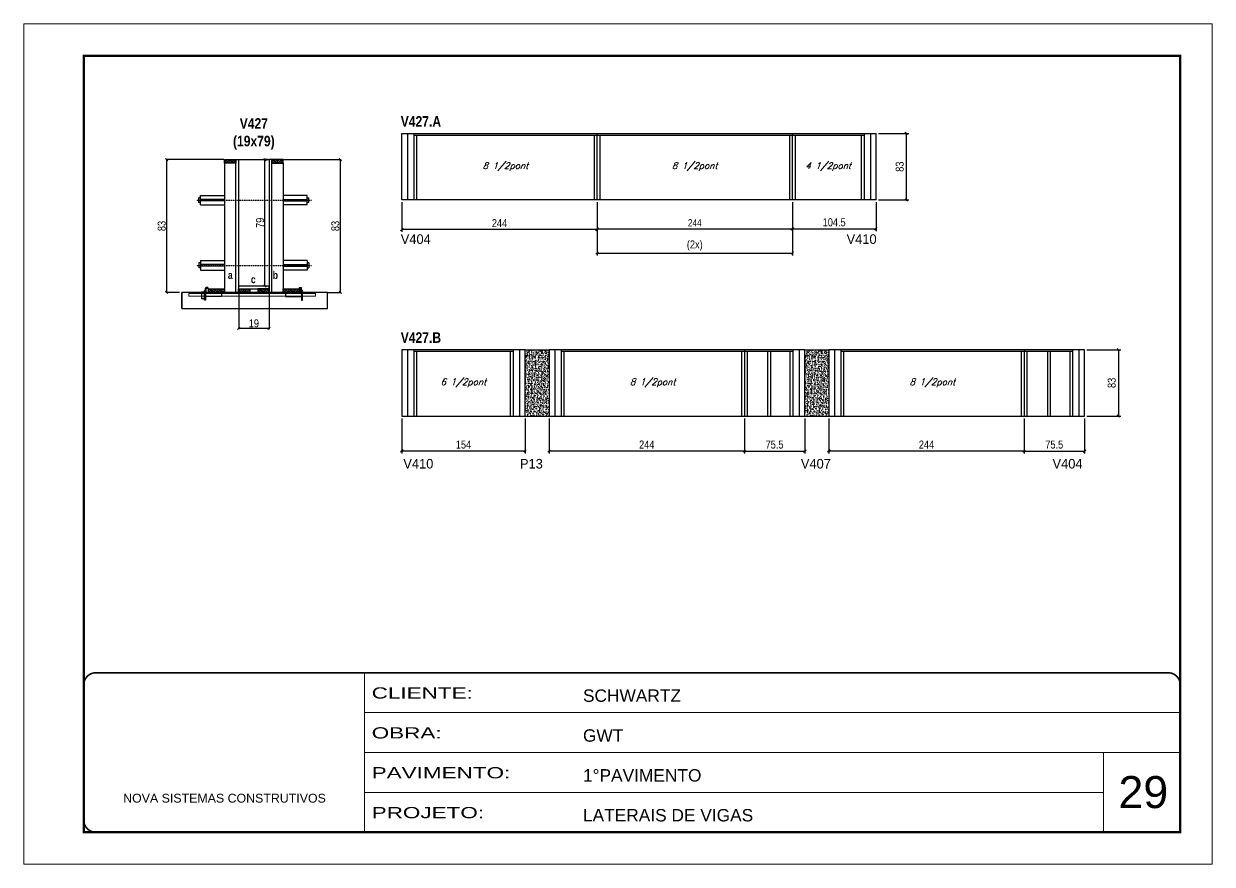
# Model space of a CAD drawing. Extents: x 13154 to 22413, y 1253 to 30260.
# Drawn here: x 13154 to 14639, y 20779 to 21829 of the extents above; entities that cross this region are included whole.
import ezdxf

# ---------------------------------------------------------------- set-up
doc = ezdxf.new("R2010")
doc.units = 0
for name, pattern in [('CONTINUO', [0]), ('DASHED', [0.75, 0.5, -0.25]), ('HIDDEN', [0.375, 0.25, -0.125])]:
    doc.linetypes.add(name, pattern=pattern)
for name, color, linetype in [('5', 5, 'Continuous'), ('barrote', 251, 'Continuous'), ('COTA', 241, 'Continuous'), ('detalhes', 4, 'Continuous'), ('NOMENCLATURA', 7, 'Continuous'), ('Painéis', 200, 'Continuous'), ('presilha', 1, 'Continuous'), ('SARR_2.2x10', 60, 'Continuous'), ('SARR_2.2x7', 40, 'Continuous'), ('SARR_3.5x7', 81, 'Continuous'), ('TENSOR', 3, 'Continuous'), ('texto', 7, 'Continuous')]:
    doc.layers.add(name, color=color, linetype=linetype)
for name, color, linetype, lineweight in [('CARIMBO', 255, 'Continuous', 9), ('CONCRETO', 251, 'Continuous', 25), ('Folhas', 255, 'Continuous', 9), ('SARRAFO DE PRESSAO', 251, 'DASHED', 9), ('SCO-___-LAJ', 2, 'Continuous', 0)]:
    doc.layers.add(name, color=color, linetype=linetype, lineweight=lineweight)
doc.styles.add('ARIAL', font='arial.ttf')
doc.styles.add('COTA TECNICA', font='techl___.ttf', dxfattribs={"height": 10})
doc.styles.add('COTA TECNICA 2X', font='techl___.ttf', dxfattribs={"height": 10})
doc.styles.add('COTA TECNICA-50', font='techl___.ttf', dxfattribs={"height": 9})
doc.styles.add('Romans', font='romans.shx')
doc.styles.add('ROMAS860', font='ROMAS860.SHX')
doc.styles.add('TECNICA', font='techb___.ttf', dxfattribs={"height": 10})
doc.styles.add('Tecnologia', font='')
doc.styles.get('Tecnologia').set_extended_font_data('Forgotten Futurist')
doc.dimstyles.new('COTA PAINEL-50', dxfattribs={"dimtxt": 9, "dimasz": 3, "dimexe": 3, "dimexo": 3, "dimgap": 3, "dimtad": 1, "dimdec": 1, "dimzin": 12, "dimdsep": 46, "dimtxsty": 'COTA TECNICA-50', "dimblk1": 'OBLIQUE', "dimblk2": 'OBLIQUE', "dimsah": 1, "dimcen": 0.9, "dimclrd": 4, "dimclre": 4, "dimclrt": 240, "dimadec": 1, "dimazin": 3, "dimtfac": 1, "dimtdec": 1, "dimtmove": 0, "dimatfit": 3, "dimfxl": 1, "dimtolj": 1, "dimtzin": 12, "dimarcsym": 0})
doc.dimstyles.new('PAINEL', dxfattribs={"dimtxt": 10, "dimasz": 3, "dimexe": 3, "dimexo": 3, "dimgap": 3, "dimtad": 1, "dimdec": 1, "dimzin": 12, "dimdsep": 46, "dimtxsty": 'COTA TECNICA', "dimblk1": 'OBLIQUE', "dimblk2": 'OBLIQUE', "dimsah": 1, "dimcen": 0.9, "dimclrd": 4, "dimclre": 4, "dimclrt": 240, "dimadec": 1, "dimazin": 3, "dimtfac": 1, "dimtdec": 1, "dimtmove": 0, "dimatfit": 3, "dimfxl": 1, "dimtolj": 1, "dimtzin": 12, "dimarcsym": 0})
doc.dimstyles.new('SECAO', dxfattribs={"dimscale": 0.333333, "dimtxt": 5, "dimasz": 9, "dimexe": 3, "dimexo": 3, "dimgap": 3, "dimtad": 1, "dimdec": 1, "dimlfac": 0.5, "dimzin": 12, "dimdsep": 46, "dimtxsty": 'COTA TECNICA 2X', "dimblk1": 'OBLIQUE', "dimblk2": 'OBLIQUE', "dimsah": 1, "dimcen": 0.9, "dimclrd": 4, "dimclre": 4, "dimclrt": 240, "dimadec": 1, "dimazin": 3, "dimtfac": 1, "dimtdec": 1, "dimtmove": 0, "dimatfit": 3, "dimfxl": 1, "dimtolj": 1, "dimtzin": 12, "dimarcsym": 0})

# ---------------------------------------------------------------- blocks, each defined once
blk = doc.blocks.new('9999999999')
at = {"color": 30, "linetype": 'CONTINUO'}
for p, q in [((98564.6, 34230.2), (98564.6, 34429.4)), ((98564.6, 34379.6), (99584, 34379.6)), ((98564.6, 34329.8), (99488, 34329.8)), ((99584, 34329.8), (99488, 34329.8)), ((99488, 34329.8), (99488, 34230.2)), ((98564.6, 34280), (99488, 34280))]:
    blk.add_line(p, q, dxfattribs=at)
at = {"color": 30, "linetype": 'CONTINUO', "const_width": 2}
blk.add_lwpolyline([(99584, 34230.2), (99584, 34414.4, 0.414214), (99569, 34429.4), (98229, 34429.4, 0.414214), (98214, 34414.4), (98214, 34245.2, 0.414214), (98229, 34230.2), (99584, 34230.2)], format="xyb", dxfattribs=at)
at = {"layer": 'Folhas'}
blk.add_lwpolyline([(98139, 34190.2), (99624, 34190.2), (99624, 35240.2), (98139, 35240.2)], close=True, dxfattribs=at)
at = {"layer": 'Folhas', "color": 30, "const_width": 3}
blk.add_lwpolyline([(98214, 34230.2), (99584, 34230.2), (99584, 35200.2), (98214, 35200.2)], close=True, dxfattribs=at)
at = {"color": 7, "linetype": 'Continuous', "ltscale": 5, "style": 'ARIAL'}
for s, height, p in [('SCHWARTZ', 15.48, (98837.7, 34393.1)), ('GWT', 15.48, (98837.7, 34343.3)), ('1°PAVIMENTO', 15.483, (98837.7, 34293.5)), ('NOVA SISTEMAS CONSTRUTIVOS', 11.059, (98263.2, 34267.2)), ('LATERAIS DE VIGAS', 15.483, (98837.7, 34243.7))]:
    blk.add_text(s, height=height, dxfattribs=at).set_placement(p)
at = {"layer": 'Folhas', "color": 7, "style": 'Tecnologia', "width": 1.5}
for s, p in [('CLIENTE:', (98573.7, 34397.2)), ('OBRA:', (98573.7, 34347.3)), ('PAVIMENTO:', (98573.7, 34297.5)), ('PROJETO:', (98573.7, 34247.7))]:
    blk.add_text(s, height=14, dxfattribs=at).set_placement(p)
blk = doc.blocks.new('PRESILHA METÁLICA 1')
at = {"layer": 'presilha'}
for p, q in [((0, 13), (6, 13)), ((0, 13), (0, 0)), ((6, 0), (0, 0)), ((6, 15.5), (7.5, 15.5)), ((6, -2.5), (6, 15.5)), ((6, 13), (6, 0)), ((7.5, 10.6), (7.5, 19.9)), ((7.5, 15.5), (7.5, -2.5)), ((37.5, 4.1), (7.5, 4.1)), ((12, 21), (8.6, 21)), ((9, 11.6), (9, 18.9)), ((12, 19.5), (9.6, 19.5)), ((37.5, 11), (9.6, 11)), ((12, 21), (12, 19.5)), ((37.5, 11), (37.5, 4.1)), ((7.5, -2.5), (6, -2.5))]:
    blk.add_line(p, q, dxfattribs=at)
for centre, radius, start, end in [((8.6, 19.9), 1.14, 90, 180), ((9.6, 18.9), 0.57, 90, 180), ((9.6, 11.6), 0.57, 180, 270)]:
    blk.add_arc(centre, radius, start, end, dxfattribs=at)
blk = doc.blocks.new('PRESILHA METÁLICA 2')
at = {"layer": 'presilha'}
for p, q in [((-5.2, 23.5), (-5.2, 22)), ((-5.2, 23.5), (-1.9, 23.5)), ((-0.8, 14.6), (-0.8, 22.4)), ((-30.8, 13.5), (-30.8, 6.6)), ((-30.8, 13.5), (-2.8, 13.5)), ((-30.8, 6.6), (-0.8, 6.6)), ((-5.2, 22), (-2.8, 22)), ((-2.2, 14.1), (-2.2, 21.4)), ((0.8, 18), (-0.8, 18)), ((-0.8, 18), (-0.8, 0)), ((-0.8, 0), (0.8, 0)), ((0.8, 0), (0.8, 18))]:
    blk.add_line(p, q, dxfattribs=at)
for centre, radius, start, end in [((-1.9, 22.4), 1.14, 0, 90), ((-2.8, 21.4), 0.57, 0, 90), ((-2.8, 14.1), 0.57, 270, 0)]:
    blk.add_arc(centre, radius, start, end, dxfattribs=at)
blk = doc.blocks.new('_Oblique')
at = {"color": 0, "linetype": 'ByBlock', "lineweight": -2}
blk.add_line((-0.5, -0.5), (0.5, 0.5), dxfattribs=at)
blk = doc.blocks.new('*D1804')
at = {"layer": 'COTA', "color": 4, "lineweight": -2, "transparency": 16777216}
for p, q in [((13479.5, 21659.5), (13550.9, 21659.5)), ((13549.9, 21659.5), (13549.9, 21493.5)), ((13534.7, 21493.5), (13550.9, 21493.5))]:
    blk.add_line(p, q, dxfattribs=at)
at = {"layer": 'Defpoints', "color": 0, "transparency": 16777216}
for p in [(13478.5, 21659.5), (13533.7, 21493.5), (13549.9, 21493.5)]:
    blk.add_point(p, dxfattribs=at)
at = {"layer": 'COTA', "color": 4, "lineweight": -2, "transparency": 16777216, "xscale": 3, "yscale": 3, "zscale": 3}
for p, rotation in [((13549.9, 21659.5), 90), ((13549.9, 21493.5), 270)]:
    blk.add_blockref('_Oblique', p, dxfattribs=dict(at, rotation=rotation))
at = {"layer": 'COTA', "color": 240, "transparency": 16777216, "insert": (13543.7, 21576.5), "char_height": 10, "attachment_point": 5, "rotation": 90, "style": 'COTA TECNICA 2X'}
blk.add_mtext('\\A1;83', dxfattribs=at)
blk = doc.blocks.new('*D1805')
at = {"layer": 'COTA', "color": 4, "lineweight": -2, "transparency": 16777216}
for p, q in [((13404.3, 21659.5), (13331.9, 21659.5)), ((13332.9, 21659.5), (13332.9, 21493.5)), ((13349, 21493.5), (13331.9, 21493.5))]:
    blk.add_line(p, q, dxfattribs=at)
at = {"layer": 'Defpoints', "color": 0, "transparency": 16777216}
for p in [(13405.3, 21659.5), (13332.9, 21493.5), (13350, 21493.5)]:
    blk.add_point(p, dxfattribs=at)
at = {"layer": 'COTA', "color": 4, "lineweight": -2, "transparency": 16777216, "xscale": 3, "yscale": 3, "zscale": 3}
for p, rotation in [((13332.9, 21659.5), 90), ((13332.9, 21493.5), 270)]:
    blk.add_blockref('_Oblique', p, dxfattribs=dict(at, rotation=rotation))
at = {"layer": 'COTA', "color": 240, "transparency": 16777216, "insert": (13326.7, 21576.5), "char_height": 10, "attachment_point": 5, "rotation": 90, "style": 'COTA TECNICA 2X'}
blk.add_mtext('\\A1;83', dxfattribs=at)
blk = doc.blocks.new('*D1806')
at = {"layer": 'COTA', "color": 4, "lineweight": -2, "transparency": 16777216}
for p, q in [((13459.9, 21659.5), (13454.8, 21659.5)), ((13455.8, 21501.5), (13455.8, 21659.5)), ((13459.9, 21501.5), (13454.8, 21501.5))]:
    blk.add_line(p, q, dxfattribs=at)
at = {"layer": 'Defpoints', "color": 0, "transparency": 16777216}
for p in [(13455.8, 21659.5), (13460.9, 21659.5), (13460.9, 21501.5)]:
    blk.add_point(p, dxfattribs=at)
at = {"layer": 'COTA', "color": 4, "lineweight": -2, "transparency": 16777216, "xscale": 3, "yscale": 3, "zscale": 3}
for p, rotation in [((13455.8, 21659.5), 90), ((13455.8, 21501.5), 270)]:
    blk.add_blockref('_Oblique', p, dxfattribs=dict(at, rotation=rotation))
at = {"layer": 'COTA', "color": 240, "transparency": 16777216, "insert": (13449.7, 21580.5), "char_height": 10, "attachment_point": 5, "rotation": 90, "style": 'COTA TECNICA 2X'}
blk.add_mtext('\\A1;79', dxfattribs=at)
blk = doc.blocks.new('*D1807')
at = {"layer": 'COTA', "color": 4, "lineweight": -2, "transparency": 16777216}
for p, q in [((13422.9, 21492.5), (13422.9, 21447.7)), ((13460.9, 21492.5), (13460.9, 21447.7)), ((13422.9, 21448.7), (13460.9, 21448.7))]:
    blk.add_line(p, q, dxfattribs=at)
at = {"layer": 'Defpoints', "color": 0, "transparency": 16777216}
for p in [(13422.9, 21493.5), (13460.9, 21493.5), (13460.9, 21448.7)]:
    blk.add_point(p, dxfattribs=at)
at = {"layer": 'COTA', "color": 4, "lineweight": -2, "transparency": 16777216, "xscale": 3, "yscale": 3, "zscale": 3, "rotation": 180}
blk.add_blockref('_Oblique', (13422.9, 21448.7), dxfattribs=at)
at = {"layer": 'COTA', "color": 4, "lineweight": -2, "transparency": 16777216, "xscale": 3, "yscale": 3, "zscale": 3}
blk.add_blockref('_Oblique', (13460.9, 21448.7), dxfattribs=at)
at = {"layer": 'COTA', "color": 240, "transparency": 16777216, "insert": (13441.9, 21454.8), "char_height": 10, "attachment_point": 5, "style": 'COTA TECNICA 2X'}
blk.add_mtext('\\A1;19', dxfattribs=at)
blk = doc.blocks.new('*D1808')
at = {"layer": 'COTA', "color": 4, "linetype": 'ByBlock', "lineweight": -2, "transparency": 16777216}
for p, q in [((13870.8, 21606.1), (13870.8, 21570)), ((14114.8, 21606.1), (14114.8, 21570)), ((13870.8, 21573), (14114.8, 21573))]:
    blk.add_line(p, q, dxfattribs=at)
at = {"layer": 'Defpoints', "color": 0, "linetype": 'ByBlock', "transparency": 16777216}
for p in [(13870.8, 21609.1), (14114.8, 21609.1), (14114.8, 21573)]:
    blk.add_point(p, dxfattribs=at)
at = {"layer": 'COTA', "color": 4, "linetype": 'ByBlock', "lineweight": -2, "transparency": 16777216, "xscale": 3, "yscale": 3, "zscale": 3, "rotation": 180}
blk.add_blockref('_Oblique', (13870.8, 21573), dxfattribs=at)
at = {"layer": 'COTA', "color": 4, "linetype": 'ByBlock', "lineweight": -2, "transparency": 16777216, "xscale": 3, "yscale": 3, "zscale": 3}
blk.add_blockref('_Oblique', (14114.8, 21573), dxfattribs=at)
at = {"layer": 'COTA', "color": 240, "linetype": 'ByBlock', "transparency": 16777216, "insert": (13992.8, 21580.5), "char_height": 9, "attachment_point": 5, "style": 'COTA TECNICA-50'}
blk.add_mtext('\\A1;244', dxfattribs=at)
blk = doc.blocks.new('*D1810')
at = {"layer": 'COTA', "color": 4, "linetype": 'ByBlock', "lineweight": -2, "transparency": 16777216}
for p, q in [((13626.8, 21606.1), (13626.8, 21569.1)), ((13870.8, 21606.1), (13870.8, 21569.1)), ((13870.8, 21572.1), (13626.8, 21572.1))]:
    blk.add_line(p, q, dxfattribs=at)
at = {"layer": 'Defpoints', "color": 0, "linetype": 'ByBlock', "transparency": 16777216}
for p in [(13626.8, 21609.1), (13870.8, 21609.1), (13626.8, 21572.1)]:
    blk.add_point(p, dxfattribs=at)
at = {"layer": 'COTA', "color": 4, "linetype": 'ByBlock', "lineweight": -2, "transparency": 16777216, "xscale": 3, "yscale": 3, "zscale": 3, "rotation": 180}
blk.add_blockref('_Oblique', (13626.8, 21572.1), dxfattribs=at)
at = {"layer": 'COTA', "color": 4, "linetype": 'ByBlock', "lineweight": -2, "transparency": 16777216, "xscale": 3, "yscale": 3, "zscale": 3}
blk.add_blockref('_Oblique', (13870.8, 21572.1), dxfattribs=at)
at = {"layer": 'COTA', "color": 240, "linetype": 'ByBlock', "transparency": 16777216, "insert": (13748.8, 21580.1), "char_height": 10, "attachment_point": 5, "style": 'COTA TECNICA'}
blk.add_mtext('\\A1;244', dxfattribs=at)
blk = doc.blocks.new('*D1811')
at = {"layer": 'COTA', "color": 4, "linetype": 'ByBlock', "lineweight": -2, "transparency": 16777216}
for p, q in [((14114.8, 21606.1), (14114.8, 21570)), ((14219.3, 21606.1), (14219.3, 21570)), ((14114.8, 21573), (14219.3, 21573))]:
    blk.add_line(p, q, dxfattribs=at)
at = {"layer": 'Defpoints', "color": 0, "linetype": 'ByBlock', "transparency": 16777216}
for p in [(14114.8, 21609.1), (14219.3, 21609.1), (14219.3, 21573)]:
    blk.add_point(p, dxfattribs=at)
at = {"layer": 'COTA', "color": 4, "linetype": 'ByBlock', "lineweight": -2, "transparency": 16777216, "xscale": 3, "yscale": 3, "zscale": 3, "rotation": 180}
blk.add_blockref('_Oblique', (14114.8, 21573), dxfattribs=at)
at = {"layer": 'COTA', "color": 4, "linetype": 'ByBlock', "lineweight": -2, "transparency": 16777216, "xscale": 3, "yscale": 3, "zscale": 3}
blk.add_blockref('_Oblique', (14219.3, 21573), dxfattribs=at)
at = {"layer": 'COTA', "color": 240, "linetype": 'ByBlock', "transparency": 16777216, "insert": (14167, 21581.1), "char_height": 10, "attachment_point": 5, "style": 'COTA TECNICA'}
blk.add_mtext('\\A1;104.5', dxfattribs=at)
blk = doc.blocks.new('*D1809')
at = {"layer": 'COTA', "color": 4, "linetype": 'ByBlock', "lineweight": -2, "transparency": 16777216}
for p, q in [((14222.3, 21692.1), (14260.1, 21692.1)), ((14257.1, 21692.1), (14257.1, 21609.1)), ((14222.3, 21609.1), (14260.1, 21609.1))]:
    blk.add_line(p, q, dxfattribs=at)
at = {"layer": 'Defpoints', "color": 0, "linetype": 'ByBlock', "transparency": 16777216}
for p in [(14219.3, 21692.1), (14219.3, 21609.1), (14257.1, 21609.1)]:
    blk.add_point(p, dxfattribs=at)
at = {"layer": 'COTA', "color": 4, "linetype": 'ByBlock', "lineweight": -2, "transparency": 16777216, "xscale": 3, "yscale": 3, "zscale": 3}
for p, rotation in [((14257.1, 21692.1), 90), ((14257.1, 21609.1), 270)]:
    blk.add_blockref('_Oblique', p, dxfattribs=dict(at, rotation=rotation))
at = {"layer": 'COTA', "color": 240, "linetype": 'ByBlock', "transparency": 16777216, "insert": (14248.9, 21650.6), "char_height": 10, "attachment_point": 5, "rotation": 90, "style": 'COTA TECNICA'}
blk.add_mtext('\\A1;83', dxfattribs=at)
blk = doc.blocks.new('*D1812')
at = {"layer": 'COTA', "color": 4, "lineweight": -2, "transparency": 16777216}
for p, q in [((13870.8, 21606.1), (13870.8, 21539.7)), ((14114.8, 21606.1), (14114.8, 21539.7)), ((13870.8, 21542.7), (14114.8, 21542.7))]:
    blk.add_line(p, q, dxfattribs=at)
at = {"layer": 'Defpoints', "color": 0, "transparency": 16777216}
for p in [(13870.8, 21609.1), (14114.8, 21609.1), (14114.8, 21542.7)]:
    blk.add_point(p, dxfattribs=at)
at = {"layer": 'COTA', "color": 4, "lineweight": -2, "transparency": 16777216, "xscale": 3, "yscale": 3, "zscale": 3, "rotation": 180}
blk.add_blockref('_Oblique', (13870.8, 21542.7), dxfattribs=at)
at = {"layer": 'COTA', "color": 4, "lineweight": -2, "transparency": 16777216, "xscale": 3, "yscale": 3, "zscale": 3}
blk.add_blockref('_Oblique', (14114.8, 21542.7), dxfattribs=at)
at = {"layer": 'COTA', "color": 240, "transparency": 16777216, "insert": (13992.8, 21552), "char_height": 10, "attachment_point": 5, "style": 'COTA TECNICA'}
blk.add_mtext('\\A1;(2x)', dxfattribs=at)
blk = doc.blocks.new('*D1813')
at = {"layer": 'COTA', "color": 4, "lineweight": -2, "transparency": 16777216}
for p, q in [((13626.8, 21336), (13626.8, 21292.3)), ((13780.8, 21336), (13780.8, 21292.3)), ((13780.8, 21295.3), (13626.8, 21295.3))]:
    blk.add_line(p, q, dxfattribs=at)
at = {"layer": 'Defpoints', "color": 0, "transparency": 16777216}
for p in [(13626.8, 21339), (13780.8, 21339), (13626.8, 21295.3)]:
    blk.add_point(p, dxfattribs=at)
at = {"layer": 'COTA', "color": 4, "lineweight": -2, "transparency": 16777216, "xscale": 3, "yscale": 3, "zscale": 3, "rotation": 180}
blk.add_blockref('_Oblique', (13626.8, 21295.3), dxfattribs=at)
at = {"layer": 'COTA', "color": 4, "lineweight": -2, "transparency": 16777216, "xscale": 3, "yscale": 3, "zscale": 3}
blk.add_blockref('_Oblique', (13780.8, 21295.3), dxfattribs=at)
at = {"layer": 'COTA', "color": 240, "transparency": 16777216, "insert": (13703.8, 21303.4), "char_height": 10, "attachment_point": 5, "style": 'COTA TECNICA'}
blk.add_mtext('\\A1;154', dxfattribs=at)
blk = doc.blocks.new('*D1814')
at = {"layer": 'COTA', "color": 4, "lineweight": -2, "transparency": 16777216}
for p, q in [((13810.8, 21336), (13810.8, 21292.3)), ((14054.8, 21336), (14054.8, 21292.3)), ((14054.8, 21295.3), (13810.8, 21295.3))]:
    blk.add_line(p, q, dxfattribs=at)
at = {"layer": 'Defpoints', "color": 0, "transparency": 16777216}
for p in [(13810.8, 21339), (14054.8, 21339), (13810.8, 21295.3)]:
    blk.add_point(p, dxfattribs=at)
at = {"layer": 'COTA', "color": 4, "lineweight": -2, "transparency": 16777216, "xscale": 3, "yscale": 3, "zscale": 3, "rotation": 180}
blk.add_blockref('_Oblique', (13810.8, 21295.3), dxfattribs=at)
at = {"layer": 'COTA', "color": 4, "lineweight": -2, "transparency": 16777216, "xscale": 3, "yscale": 3, "zscale": 3}
blk.add_blockref('_Oblique', (14054.8, 21295.3), dxfattribs=at)
at = {"layer": 'COTA', "color": 240, "transparency": 16777216, "insert": (13932.8, 21303.4), "char_height": 10, "attachment_point": 5, "style": 'COTA TECNICA'}
blk.add_mtext('\\A1;244', dxfattribs=at)
blk = doc.blocks.new('*D1815')
at = {"layer": 'COTA', "color": 4, "lineweight": -2, "transparency": 16777216}
for p, q in [((14054.8, 21336), (14054.8, 21292.3)), ((14130.3, 21336), (14130.3, 21292.3)), ((14054.8, 21295.3), (14130.3, 21295.3))]:
    blk.add_line(p, q, dxfattribs=at)
at = {"layer": 'Defpoints', "color": 0, "transparency": 16777216}
for p in [(14054.8, 21339), (14130.3, 21339), (14130.3, 21295.3)]:
    blk.add_point(p, dxfattribs=at)
at = {"layer": 'COTA', "color": 4, "lineweight": -2, "transparency": 16777216, "xscale": 3, "yscale": 3, "zscale": 3, "rotation": 180}
blk.add_blockref('_Oblique', (14054.8, 21295.3), dxfattribs=at)
at = {"layer": 'COTA', "color": 4, "lineweight": -2, "transparency": 16777216, "xscale": 3, "yscale": 3, "zscale": 3}
blk.add_blockref('_Oblique', (14130.3, 21295.3), dxfattribs=at)
at = {"layer": 'COTA', "color": 240, "transparency": 16777216, "insert": (14092.5, 21303.4), "char_height": 10, "attachment_point": 5, "style": 'COTA TECNICA'}
blk.add_mtext('\\A1;75.5', dxfattribs=at)
blk = doc.blocks.new('*D1816')
at = {"layer": 'COTA', "color": 4, "lineweight": -2, "transparency": 16777216}
for p, q in [((14160.3, 21336), (14160.3, 21292.3)), ((14404.3, 21336), (14404.3, 21292.3)), ((14404.3, 21295.3), (14160.3, 21295.3))]:
    blk.add_line(p, q, dxfattribs=at)
at = {"layer": 'Defpoints', "color": 0, "transparency": 16777216}
for p in [(14160.3, 21339), (14404.3, 21339), (14160.3, 21295.3)]:
    blk.add_point(p, dxfattribs=at)
at = {"layer": 'COTA', "color": 4, "lineweight": -2, "transparency": 16777216, "xscale": 3, "yscale": 3, "zscale": 3, "rotation": 180}
blk.add_blockref('_Oblique', (14160.3, 21295.3), dxfattribs=at)
at = {"layer": 'COTA', "color": 4, "lineweight": -2, "transparency": 16777216, "xscale": 3, "yscale": 3, "zscale": 3}
blk.add_blockref('_Oblique', (14404.3, 21295.3), dxfattribs=at)
at = {"layer": 'COTA', "color": 240, "transparency": 16777216, "insert": (14282.3, 21303.4), "char_height": 10, "attachment_point": 5, "style": 'COTA TECNICA'}
blk.add_mtext('\\A1;244', dxfattribs=at)
blk = doc.blocks.new('*D1817')
at = {"layer": 'COTA', "color": 4, "lineweight": -2, "transparency": 16777216}
for p, q in [((14404.3, 21336), (14404.3, 21292.3)), ((14479.8, 21336), (14479.8, 21292.3)), ((14404.3, 21295.3), (14479.8, 21295.3))]:
    blk.add_line(p, q, dxfattribs=at)
at = {"layer": 'Defpoints', "color": 0, "transparency": 16777216}
for p in [(14404.3, 21339), (14479.8, 21339), (14479.8, 21295.3)]:
    blk.add_point(p, dxfattribs=at)
at = {"layer": 'COTA', "color": 4, "lineweight": -2, "transparency": 16777216, "xscale": 3, "yscale": 3, "zscale": 3, "rotation": 180}
blk.add_blockref('_Oblique', (14404.3, 21295.3), dxfattribs=at)
at = {"layer": 'COTA', "color": 4, "lineweight": -2, "transparency": 16777216, "xscale": 3, "yscale": 3, "zscale": 3}
blk.add_blockref('_Oblique', (14479.8, 21295.3), dxfattribs=at)
at = {"layer": 'COTA', "color": 240, "transparency": 16777216, "insert": (14442, 21303.4), "char_height": 10, "attachment_point": 5, "style": 'COTA TECNICA'}
blk.add_mtext('\\A1;75.5', dxfattribs=at)
blk = doc.blocks.new('*D1818')
at = {"layer": 'COTA', "color": 4, "lineweight": -2, "transparency": 16777216}
for p, q in [((14482.8, 21422), (14525.1, 21422)), ((14522.1, 21422), (14522.1, 21339)), ((14482.8, 21339), (14525.1, 21339))]:
    blk.add_line(p, q, dxfattribs=at)
at = {"layer": 'Defpoints', "color": 0, "transparency": 16777216}
for p in [(14479.8, 21422), (14479.8, 21339), (14522.1, 21339)]:
    blk.add_point(p, dxfattribs=at)
at = {"layer": 'COTA', "color": 4, "lineweight": -2, "transparency": 16777216, "xscale": 3, "yscale": 3, "zscale": 3}
for p, rotation in [((14522.1, 21422), 90), ((14522.1, 21339), 270)]:
    blk.add_blockref('_Oblique', p, dxfattribs=dict(at, rotation=rotation))
at = {"layer": 'COTA', "color": 240, "transparency": 16777216, "insert": (14513.8, 21380.5), "char_height": 10, "attachment_point": 5, "rotation": 90, "style": 'COTA TECNICA'}
blk.add_mtext('\\A1;83', dxfattribs=at)

msp = doc.modelspace()

# ---------------------------------------------------------------- hatches: boundary and pattern name
at = {"layer": 'COTA'}
h = msp.add_hatch(dxfattribs=at)
h.set_pattern_fill('AR-CONC', color=256, scale=0.03)
h.set_pattern_definition([(50, (-1744.1004, -38.649), (5.4655401, -0.4781726), [0.5715, -6.2865]), (355, (-1744.1004, -38.649), (-1.0573026, 5.7317054), [0.4572, -5.0292175]), (100.451445, (-1743.645, -38.6887), (4.4082374, 5.2535326), [0.4857003, -5.3427073]), (46.1842, (-1744.1004, -37.125), (8.1323712, -1.2612698), [0.85725, -9.42975]), (96.635558, (-1743.423, -37.23), (7.122124, 7.4227837), [0.7285507, -8.0140682]), (351.18415, (-1744.1, -37.125), (7.122124, 7.4227837), [0.685799, -7.543792]), (21, (-1743.3384, -37.506), (4.5484317, -3.06795595), [0.5715, -6.2865]), (326, (-1743.3384, -37.506), (1.8540609, 5.525639), [0.4572, -5.0292]), (71.451445, (-1742.9594, -37.7615), (6.4024926, 2.4576831), [0.4857003, -5.3426981]), (37.5, (-1744.1004, -38.6488), (0.0926581, 2.53665117), [0, -4.96824, 0, -5.1054, 0, -5.04825]), (7.5, (-1744.1004, -38.6488), (2.00458988, 3.00541724), [0, -2.91084, 0, -4.85394, 0, -1.92405]), (327.5, (-1745.7997, -38.6488), (4.06771786, -0.17186232), [0, -1.905, 0, -5.9436, 0, -7.8867]), (317.5, (-1746.5617, -38.649), (4.44387544, 0.76279473), [0, -2.4765, 0, -3.94716, 0, -5.6007])])
h.paths.add_polyline_path([(13810.77, 21421.98), (13780.77, 21421.98), (13780.77, 21338.98), (13810.77, 21338.98)])
h = msp.add_hatch(dxfattribs=at)
h.set_pattern_fill('AR-CONC', color=256, scale=0.03)
h.set_pattern_definition([(50, (-1394.6004, -38.649), (5.4655401, -0.4781726), [0.5715, -6.2865]), (355, (-1394.6004, -38.649), (-1.0573026, 5.7317054), [0.4572, -5.0292175]), (100.451445, (-1394.145, -38.6887), (4.4082374, 5.2535326), [0.4857003, -5.3427073]), (46.1842, (-1394.6004, -37.125), (8.1323712, -1.2612698), [0.85725, -9.42975]), (96.635558, (-1393.923, -37.23), (7.122124, 7.4227837), [0.7285507, -8.0140682]), (351.18415, (-1394.6, -37.125), (7.122124, 7.4227837), [0.685799, -7.543792]), (21, (-1393.8384, -37.506), (4.5484317, -3.06795595), [0.5715, -6.2865]), (326, (-1393.8384, -37.506), (1.8540609, 5.525639), [0.4572, -5.0292]), (71.451445, (-1393.4594, -37.7615), (6.4024926, 2.4576831), [0.4857003, -5.3426981]), (37.5, (-1394.6004, -38.6488), (0.0926581, 2.53665117), [0, -4.96824, 0, -5.1054, 0, -5.04825]), (7.5, (-1394.6004, -38.6488), (2.00458988, 3.00541724), [0, -2.91084, 0, -4.85394, 0, -1.92405]), (327.5, (-1396.2997, -38.6488), (4.06771786, -0.17186232), [0, -1.905, 0, -5.9436, 0, -7.8867]), (317.5, (-1397.0617, -38.649), (4.44387544, 0.76279473), [0, -2.4765, 0, -3.94716, 0, -5.6007])])
h.paths.add_polyline_path([(14160.27, 21421.98), (14130.27, 21421.98), (14130.27, 21338.98), (14160.27, 21338.98)])
at = {"layer": 'SARR_2.2x10'}
h = msp.add_hatch(dxfattribs=at)
h.set_pattern_fill('ANSI31', color=256, scale=0.5, angle=90)
h.set_pattern_definition([(135, (46578.7916, -102018.6414), (-1.122532015, -1.122532015), [])])
h.paths.add_polyline_path([(13385.25, 21497.93), (13385.25, 21493.53), (13405.25, 21493.53), (13405.25, 21497.93)])
h = msp.add_hatch(dxfattribs=at)
h.set_pattern_fill('ANSI31', color=256, scale=0.5, angle=90)
h.set_pattern_definition([(135, (46671.9916, -102018.6414), (-1.122532015, -1.122532015), [])])
h.paths.add_polyline_path([(13478.45, 21497.93), (13478.45, 21493.53), (13498.45, 21493.53), (13498.45, 21497.93)])
at = {"layer": 'SARR_2.2x7'}
h = msp.add_hatch(dxfattribs=at)
h.set_pattern_fill('ANSI31', color=256, scale=0.5, angle=90)
h.set_pattern_definition([(135, (46572.7916, -101857.0414), (-1.122532015, -1.122532015), [])])
h.paths.add_polyline_path([(13419.25, 21659.53), (13419.25, 21655.13), (13405.25, 21655.13), (13405.25, 21659.53)])
h = msp.add_hatch(dxfattribs=at)
h.set_pattern_fill('ANSI31', color=256, scale=0.5, angle=90)
h.set_pattern_definition([(135, (46592.7916, -101857.0414), (-1.122532015, -1.122532015), [])])
h.paths.add_polyline_path([(13464.45, 21659.53), (13464.45, 21655.13), (13478.45, 21655.13), (13478.45, 21659.53)])
h = msp.add_hatch(dxfattribs=at)
h.set_pattern_fill('ANSI31', color=256, scale=0.5, angle=90)
h.set_pattern_definition([(135, (46658.3916, -102018.6414), (-1.122532015, -1.122532015), [])])
h.paths.add_polyline_path([(13436.85, 21493.53), (13436.85, 21497.93), (13422.85, 21497.93), (13422.85, 21493.53)])
h = msp.add_hatch(dxfattribs=at)
h.set_pattern_fill('ANSI31', color=256, scale=0.5, angle=90)
h.set_pattern_definition([(135, (46596.3916, -102018.6414), (-1.122532015, -1.122532015), [])])
h.paths.add_polyline_path([(13446.85, 21493.53), (13446.85, 21497.93), (13460.85, 21497.93), (13460.85, 21493.53)])

# ---------------------------------------------------------------- linework, layer by layer
at = {"ltscale": 3}
for p, q in [((13373.25, 21605.75), (13373.25, 21611.75)), ((13375.25, 21611.75), (13373.25, 21611.75)), ((13375.25, 21602.75), (13375.25, 21614.75)), ((13375.25, 21614.75), (13405.25, 21614.75)), ((13405.25, 21609.75), (13375.25, 21609.75)), ((13405.25, 21607.75), (13375.25, 21607.75)), ((13508.45, 21614.75), (13478.45, 21614.75)), ((13478.45, 21609.75), (13508.45, 21609.75)), ((13478.45, 21607.75), (13508.45, 21607.75)), ((13508.45, 21602.75), (13508.45, 21614.75)), ((13508.45, 21611.75), (13510.45, 21611.75)), ((13510.45, 21605.75), (13510.45, 21611.75)), ((13375.25, 21605.75), (13373.25, 21605.75)), ((13375.25, 21602.75), (13405.25, 21602.75)), ((13508.45, 21602.75), (13478.45, 21602.75)), ((13510.45, 21605.75), (13508.45, 21605.75)), ((13375.25, 21533.31), (13375.25, 21521.31)), ((13375.25, 21533.31), (13405.25, 21533.31)), ((13508.45, 21533.31), (13478.45, 21533.31)), ((13508.45, 21533.31), (13508.45, 21521.31)), ((13373.25, 21530.31), (13373.25, 21524.31)), ((13375.25, 21530.31), (13373.25, 21530.31)), ((13375.25, 21524.31), (13373.25, 21524.31)), ((13405.25, 21528.31), (13375.25, 21528.31)), ((13405.25, 21526.31), (13375.25, 21526.31)), ((13375.25, 21521.31), (13405.25, 21521.31)), ((13478.45, 21528.31), (13508.45, 21528.31)), ((13478.45, 21526.31), (13508.45, 21526.31)), ((13508.45, 21521.31), (13478.45, 21521.31)), ((13510.45, 21530.31), (13508.45, 21530.31)), ((13508.45, 21524.31), (13510.45, 21524.31)), ((13510.45, 21530.31), (13510.45, 21524.31))]:
    msp.add_line(p, q, dxfattribs=at)
at = {"layer": 'barrote'}
msp.add_lwpolyline([(13351.8, 21473.53), (13533.71, 21473.53), (13533.71, 21493.53), (13351.8, 21493.53)], close=True, dxfattribs=at)
at = {"layer": 'CONCRETO', "linetype": 'Continuous'}
msp.add_line((13422.85, 21659.53), (13460.85, 21659.53), dxfattribs=at)
at = {"layer": 'COTA'}
for p, q in [((13780.77, 21421.98), (13810.77, 21421.98)), ((14130.27, 21421.98), (14160.27, 21421.98)), ((13780.77, 21338.98), (13810.77, 21338.98)), ((14130.27, 21338.98), (14160.27, 21338.98))]:
    msp.add_line(p, q, dxfattribs=at)
at = {"layer": 'detalhes', "color": 250}
msp.add_line((13351.8, 21473.53), (13351.8, 21493.53), dxfattribs=at)
at = {"layer": 'Painéis', "linetype": 'Continuous'}
for p, q in [((13626.77, 21609.06), (13626.77, 21692.06)), ((13626.77, 21692.06), (14219.27, 21692.06)), ((13870.77, 21609.06), (13870.77, 21692.06)), ((14114.77, 21609.06), (14114.77, 21692.06)), ((14219.27, 21609.06), (14219.27, 21692.06)), ((14219.27, 21609.06), (13626.77, 21609.06)), ((13780.77, 21421.98), (13626.77, 21421.98)), ((13626.77, 21421.98), (13626.77, 21338.98)), ((13780.77, 21338.98), (13780.77, 21421.98)), ((14130.27, 21421.98), (13810.77, 21421.98)), ((13810.77, 21421.98), (13810.77, 21338.98)), ((14054.77, 21421.98), (14054.77, 21338.98)), ((14130.27, 21338.98), (14130.27, 21421.98)), ((14479.77, 21421.98), (14160.27, 21421.98)), ((14160.27, 21421.98), (14160.27, 21338.98)), ((14404.27, 21421.98), (14404.27, 21338.98)), ((14479.77, 21338.98), (14479.77, 21421.98)), ((13626.77, 21338.98), (13780.77, 21338.98)), ((13810.77, 21338.98), (14130.27, 21338.98)), ((14160.27, 21338.98), (14479.77, 21338.98))]:
    msp.add_line(p, q, dxfattribs=at)
for points in [[(13419.25, 21493.53), (13419.25, 21659.53), (13422.85, 21659.53), (13422.85, 21493.53)], [(13464.45, 21493.53), (13464.45, 21659.53), (13460.85, 21659.53), (13460.85, 21493.53)], [(13460.85, 21501.53), (13422.85, 21501.53), (13422.85, 21497.93), (13460.85, 21497.93)]]:
    msp.add_lwpolyline(points, close=True, dxfattribs=at)
at = {"layer": 'SARR_2.2x10'}
for points in [[(13385.25, 21497.93), (13405.25, 21497.93), (13405.25, 21493.53), (13385.25, 21493.53)], [(13478.45, 21497.93), (13498.45, 21497.93), (13498.45, 21493.53), (13478.45, 21493.53)]]:
    msp.add_lwpolyline(points, close=True, dxfattribs=at)
at = {"layer": 'SARR_2.2x7', "linetype": 'Continuous'}
for p, q in [((13633.77, 21692.06), (13633.77, 21609.06)), ((13641.77, 21689.86), (13870.77, 21689.86)), ((13870.77, 21689.86), (14114.77, 21689.86)), ((14114.77, 21689.86), (14204.27, 21689.86)), ((14212.27, 21692.06), (14212.27, 21609.06)), ((13633.77, 21421.98), (13633.77, 21338.98)), ((13765.77, 21419.78), (13641.77, 21419.78)), ((13773.77, 21421.98), (13773.77, 21338.98)), ((13817.77, 21421.98), (13817.77, 21338.98)), ((14054.77, 21419.78), (13825.77, 21419.78)), ((14115.27, 21419.78), (14054.77, 21419.78)), ((14123.27, 21421.98), (14123.27, 21338.98)), ((14167.27, 21421.98), (14167.27, 21338.98)), ((14404.27, 21419.78), (14175.27, 21419.78)), ((14464.77, 21419.78), (14404.27, 21419.78)), ((14472.77, 21421.98), (14472.77, 21338.98))]:
    msp.add_line(p, q, dxfattribs=at)
at = {"layer": 'SARR_2.2x7', "elevation": 0}
for points in [[(13405.25, 21659.53), (13419.25, 21659.53), (13419.25, 21655.13), (13405.25, 21655.13)], [(13478.45, 21659.53), (13464.45, 21659.53), (13464.45, 21655.13), (13478.45, 21655.13)]]:
    msp.add_lwpolyline(points, close=True, dxfattribs=at)
at = {"layer": 'SARR_2.2x7'}
for points in [[(13422.85, 21497.93), (13436.85, 21497.93), (13436.85, 21493.53), (13422.85, 21493.53)], [(13460.85, 21497.93), (13446.85, 21497.93), (13446.85, 21493.53), (13460.85, 21493.53)]]:
    msp.add_lwpolyline(points, close=True, dxfattribs=at)
at = {"layer": 'SARR_3.5x7'}
for p, q in [((13641.77, 21692.06), (13641.77, 21609.06)), ((13645.27, 21689.86), (13645.27, 21609.06)), ((13867.27, 21689.86), (13867.27, 21609.06)), ((13874.27, 21689.86), (13874.27, 21609.06)), ((14111.27, 21689.86), (14111.27, 21609.06)), ((14118.27, 21689.86), (14118.27, 21609.06)), ((14200.77, 21689.86), (14200.77, 21609.06)), ((14204.27, 21692.06), (14204.27, 21609.06)), ((13641.77, 21421.98), (13641.77, 21338.98)), ((13645.27, 21419.78), (13645.27, 21338.98)), ((13762.27, 21419.78), (13762.27, 21338.98)), ((13765.77, 21421.98), (13765.77, 21338.98)), ((13825.77, 21421.98), (13825.77, 21338.98)), ((13829.27, 21419.78), (13829.27, 21338.98)), ((14051.27, 21419.78), (14051.27, 21338.98)), ((14058.27, 21419.78), (14058.27, 21338.98)), ((14083.85, 21419.78), (14083.85, 21338.98)), ((14087.35, 21419.78), (14087.35, 21338.98)), ((14111.77, 21419.78), (14111.77, 21338.98)), ((14115.27, 21421.98), (14115.27, 21338.98)), ((14175.27, 21421.98), (14175.27, 21338.98)), ((14178.77, 21419.78), (14178.77, 21338.98)), ((14400.77, 21419.78), (14400.77, 21338.98)), ((14407.77, 21419.78), (14407.77, 21338.98)), ((14433.35, 21419.78), (14433.35, 21338.98)), ((14436.85, 21419.78), (14436.85, 21338.98)), ((14461.27, 21419.78), (14461.27, 21338.98)), ((14464.77, 21421.98), (14464.77, 21338.98))]:
    msp.add_line(p, q, dxfattribs=at)
for points in [[(13419.25, 21655.13), (13405.25, 21655.13), (13405.25, 21493.53), (13419.25, 21493.53)], [(13464.45, 21655.13), (13478.45, 21655.13), (13478.45, 21493.53), (13464.45, 21493.53)]]:
    msp.add_lwpolyline(points, close=True, dxfattribs=at)
at = {"layer": 'SCO-___-LAJ', "color": 1}
msp.add_lwpolyline([(13360.8, 21492.19), (13519.07, 21492.19), (13519.07, 21489), (13360.8, 21489)], close=True, dxfattribs=at)
at = {"layer": 'TENSOR', "linetype": 'HIDDEN', "ltscale": 0.5}
for p, q in [((13370.25, 21608.75), (13513.76, 21608.75)), ((13370.25, 21527.31), (13513.76, 21527.31))]:
    msp.add_line(p, q, dxfattribs=at)

# ---------------------------------------------------------------- block references
at = {"layer": 'presilha', "xscale": 0.6666666666666666, "yscale": 0.6666666666666666, "zscale": 0.6666666666666666}
for name, p in [('PRESILHA METÁLICA 1', (13376.39, 21485.56)), ('PRESILHA METÁLICA 2', (13502.13, 21483.89))]:
    msp.add_blockref(name, p, dxfattribs=at)
at = {"layer": 'SARRAFO DE PRESSAO', "color": 6, "linetype": 'ByBlock'}
msp.add_blockref('9999999999', (-84984.6, -13411.06), dxfattribs=at)

# ---------------------------------------------------------------- texts
at = {"layer": '5', "linetype": 'Continuous', "style": 'ROMAS860'}
for s, p in [('V404', (13625.44, 21554.17)), ('V410', (14182.53, 21554.17)), ('V410', (13628.67, 21273.5)), ('P13', (13774.41, 21273.5)), ('V407', (14125.38, 21273.5)), ('V404', (14439.84, 21273.5))]:
    msp.add_text(s, height=12, rotation=0.00004, dxfattribs=at).set_placement(p)
at = {"layer": 'CARIMBO', "style": 'ARIAL'}
msp.add_text('29', height=40, dxfattribs=at).set_placement((14522.24, 20849.29))
at = {"layer": 'detalhes', "style": 'TECNICA'}
for s, p in [('a', (13409.38, 21510.42)), ('b', (13465.35, 21510.41)), ('c', (13438.1, 21505))]:
    msp.add_text(s, height=9.6, dxfattribs=at).set_placement(p)
at = {"layer": 'NOMENCLATURA', "style": 'TECNICA'}
for s, p in [('V427.A', (13625.4, 21700.58)), ('V427.B', (13625.4, 21430.5))]:
    msp.add_text(s, height=13.2, dxfattribs=at).set_placement(p)
at = {"layer": 'NOMENCLATURA', "insert": (13441.85, 21711.22), "char_height": 13.2, "attachment_point": 2, "style": 'TECNICA'}
msp.add_mtext_dynamic_manual_height_columns('V427\\P(19x79)', width=300.2766, gutter_width=1, heights=[0], dxfattribs=at)
at = {"layer": 'texto', "color": 2, "char_height": 8, "attachment_point": 5, "style": 'Romans'}
for s, insert in [('{\\Q19;\\C256;8 1/2pont}', (13756.27, 21650.56)), ('{\\Q19;\\C256;8 1/2pont}', (13992.77, 21650.56)), ('{\\Q19;\\C256;4 1/2pont}', (14159.52, 21650.56)), ('{\\Q19;\\C256;6 1/2pont}', (13703.77, 21380.48)), ('{\\Q19;\\C256;8 1/2pont}', (13940.27, 21380.48)), ('{\\Q19;\\C256;8 1/2pont}', (14289.77, 21380.48))]:
    msp.add_mtext(s, dxfattribs=dict(at, insert=insert))

# ---------------------------------------------------------------- dimensions: what is measured, and where the dimension line sits
at = {"layer": 'COTA', "linetype": 'ByBlock'}
for base, p1, p2, angle, picture, middle in [((14257.09, 21609.06), (14219.27, 21692.06), (14219.27, 21609.06), 90, '*D1809', (14248.85, 21650.56)), ((13626.77, 21572.07), (13870.77, 21609.06), (13626.77, 21609.06), 180, '*D1810', (13748.77, 21580.14))]:
    dim = msp.add_linear_dim(base=base, p1=p1, p2=p2, angle=angle, dimstyle='PAINEL', dxfattribs=at)
    dim.commit()
    dim.dimension.update_dxf_attribs({"geometry": picture, "text_midpoint": middle})
at = {"layer": 'COTA'}
for base, p1, p2, dimstyle, picture, middle in [((13332.93, 21493.53, 0), (13405.25, 21659.53), (13350.04, 21493.53, 0), 'SECAO', '*D1805', (13326.69, 21576.53, 0)), ((13455.78, 21659.53), (13460.85, 21501.53), (13460.85, 21659.53), 'SECAO', '*D1806', (13449.68, 21580.53)), ((13549.9, 21493.53, 0), (13478.45, 21659.53), (13533.67, 21493.53, 0), 'SECAO', '*D1804', (13543.66, 21576.53, 0)), ((14522.06, 21338.98), (14479.77, 21421.98), (14479.77, 21338.98), 'PAINEL', '*D1818', (14513.82, 21380.48))]:
    dim = msp.add_linear_dim(base=base, p1=p1, p2=p2, angle=90, dimstyle=dimstyle, dxfattribs=at)
    dim.commit()
    dim.dimension.update_dxf_attribs({"geometry": picture, "text_midpoint": middle})
at = {"layer": 'COTA', "linetype": 'ByBlock'}
dim = msp.add_linear_dim(base=(14114.77, 21572.97), p1=(13870.77, 21609.06), p2=(14114.77, 21609.06), angle=180, dimstyle='COTA PAINEL-50', override={"dimarcsym": 1}, dxfattribs=at)
dim.commit()
dim.dimension.update_dxf_attribs({"geometry": '*D1808', "text_midpoint": (13992.77, 21580.54)})
at = {"layer": 'COTA'}
dim = msp.add_linear_dim(base=(14114.77, 21542.74), p1=(13870.77, 21609.06), p2=(14114.77, 21609.06), text='(2x)', dimstyle='PAINEL', dxfattribs=at)
dim.commit()
dim.dimension.update_dxf_attribs({"geometry": '*D1812', "text_midpoint": (13992.77, 21551.96)})
at = {"layer": 'COTA', "linetype": 'ByBlock'}
dim = msp.add_linear_dim(base=(14219.27, 21572.97), p1=(14114.77, 21609.06), p2=(14219.27, 21609.06), dimstyle='PAINEL', dxfattribs=at)
dim.commit()
dim.dimension.update_dxf_attribs({"geometry": '*D1811', "text_midpoint": (14167.02, 21581.08)})
at = {"layer": 'COTA'}
for base, p1, p2, dimstyle, picture, middle in [((13460.85, 21448.7), (13422.85, 21493.53), (13460.85, 21493.53), 'SECAO', '*D1807', (13441.85, 21454.79)), ((13626.77, 21295.3), (13780.77, 21338.98), (13626.77, 21338.98), 'PAINEL', '*D1813', (13703.77, 21303.4)), ((13810.77, 21295.3), (14054.77, 21338.98), (13810.77, 21338.98), 'PAINEL', '*D1814', (13932.77, 21303.37)), ((14130.27, 21295.3), (14054.77, 21338.98), (14130.27, 21338.98), 'PAINEL', '*D1815', (14092.52, 21303.4)), ((14160.27, 21295.3), (14404.27, 21338.98), (14160.27, 21338.98), 'PAINEL', '*D1816', (14282.27, 21303.37)), ((14479.77, 21295.3), (14404.27, 21338.98), (14479.77, 21338.98), 'PAINEL', '*D1817', (14442.02, 21303.4))]:
    dim = msp.add_linear_dim(base=base, p1=p1, p2=p2, dimstyle=dimstyle, dxfattribs=at)
    dim.commit()
    dim.dimension.update_dxf_attribs({"geometry": picture, "text_midpoint": middle})

doc.saveas('drawing.dxf')
